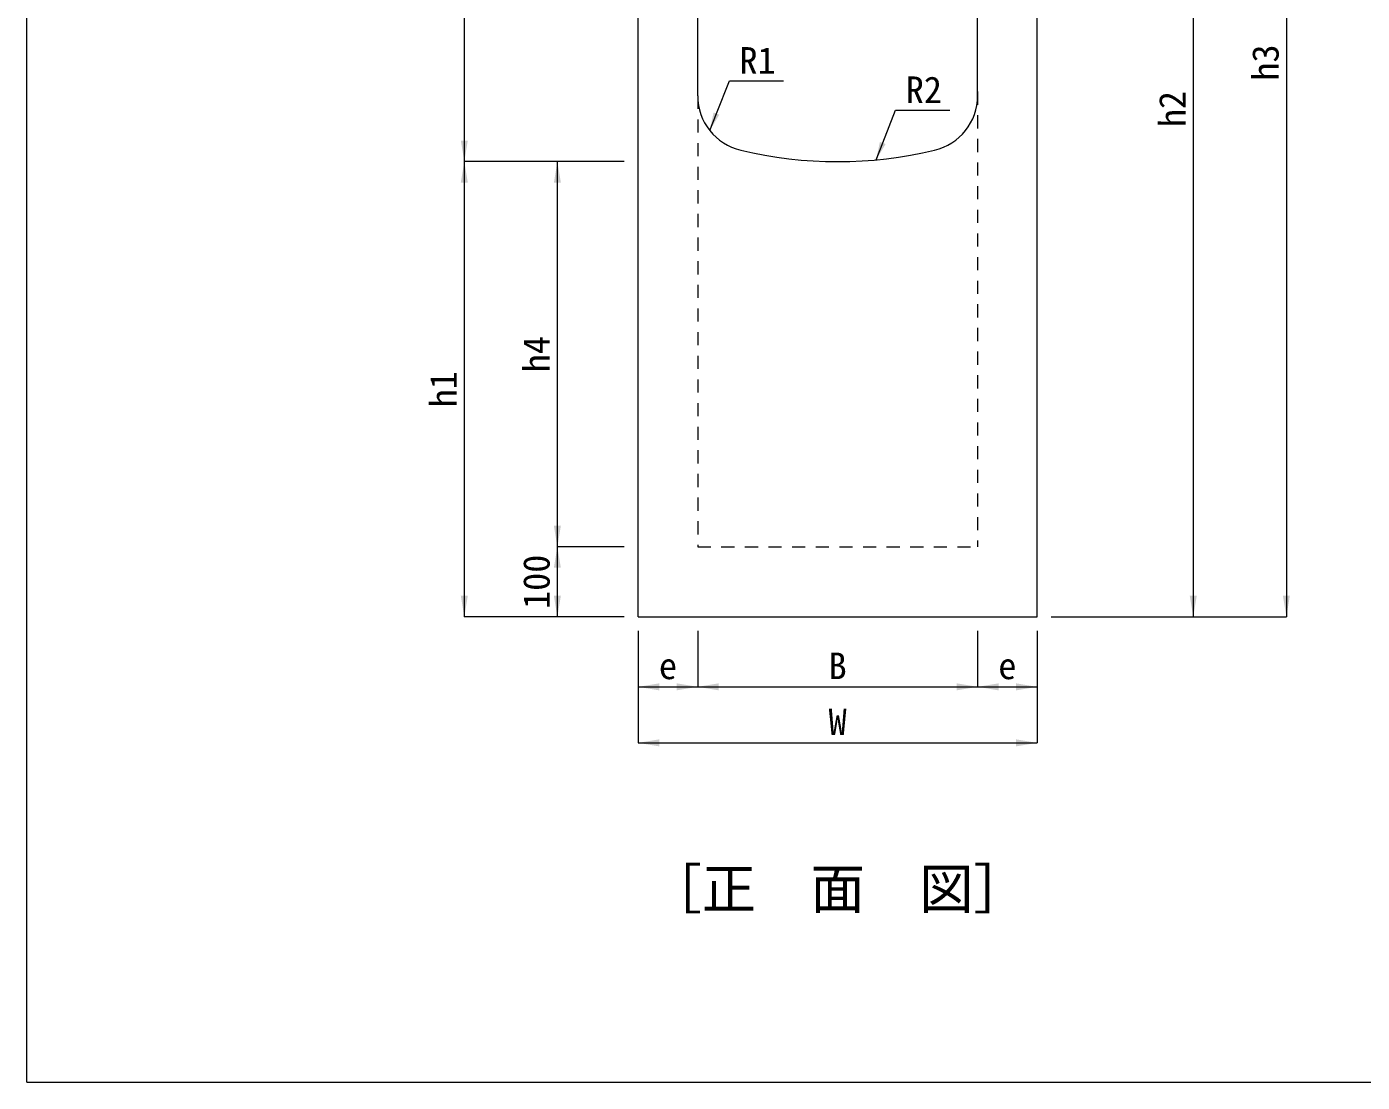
# Model space of a CAD drawing. Units: millimetres, scale not verified. Extents: x 50430 to 75195, y 75514 to 92741.
# Drawn here: x 65004 to 66912, y 77277 to 78784 of the extents above; entities that cross this region are included whole.
import ezdxf
from ezdxf.enums import TextEntityAlignment as Align

# ---------------------------------------------------------------- set-up
doc = ezdxf.new("R2010")
doc.units = ezdxf.units.MM
doc.header["$LTSCALE"] = 25
doc.linetypes.add('USER1', pattern=[1.35, 0.75, -0.6])
for name, color, linetype, lineweight in [('0_2', 7, 'Continuous', 5), ('寸法線', 7, 'Continuous', 9), ('本体', 2, 'Continuous', 9), ('枠', 5, 'Continuous', 5)]:
    doc.layers.add(name, color=color, linetype=linetype, lineweight=lineweight)
doc.styles.add('ＭＳ ゴシック', font='')
doc.styles.get('ＭＳ ゴシック').set_extended_font_data('MS Gothic')

# ---------------------------------------------------------------- blocks, each defined once
blk = doc.blocks.new('filled_arrow')
at = {"color": 0, "linetype": 'Continuous', "lineweight": -2}
blk.add_solid([(7.5, 1.25), (0, 0), (7.5, -1.25)], dxfattribs=at)

msp = doc.modelspace()

# ---------------------------------------------------------------- linework, layer by layer
at = {"layer": '寸法線'}
for p, q in [((66803.76, 79524.48), (66803.76, 77941.47)), ((65629.03, 79391.47), (65629.03, 78591.47)), ((66670.69, 79391.47), (66670.69, 77941.47)), ((65857.52, 78591.47), (65629.03, 78591.47)), ((65629.03, 78591.47), (65629.03, 77941.47)), ((65857.52, 78591.47), (65629.03, 78591.47)), ((65762.02, 78041.47), (65762.02, 78591.47)), ((65837.52, 78591.47), (65762.02, 78591.47)), ((65762.02, 77941.47), (65762.02, 78041.47)), ((65857.52, 78041.47), (65762.02, 78041.47)), ((65857.52, 78041.47), (65762.02, 78041.47)), ((65857.52, 77941.47), (65629.03, 77941.47)), ((65857.52, 77941.47), (65762.02, 77941.47)), ((66467.52, 77941.47), (66670.69, 77941.47)), ((66467.52, 77941.47), (66803.76, 77941.47)), ((65877.52, 77921.47), (65877.52, 77841.47)), ((65877.52, 77921.47), (65877.52, 77761.47)), ((65962.52, 77921.47), (65962.52, 77841.47)), ((65962.52, 77921.47), (65962.52, 77841.47)), ((66362.52, 77921.47), (66362.52, 77841.47)), ((66362.52, 77921.47), (66362.52, 77841.47)), ((66447.52, 77921.47), (66447.52, 77841.47)), ((66447.52, 77921.47), (66447.52, 77761.47)), ((65877.52, 77841.47), (65962.52, 77841.47)), ((65962.52, 77841.47), (66362.52, 77841.47)), ((66362.52, 77841.47), (66447.52, 77841.47)), ((65877.52, 77761.47), (66447.52, 77761.47))]:
    msp.add_line(p, q, dxfattribs=at)
for points in [[(65979.77, 78635.9), (65989.32, 78660.08), (66007.76, 78706.77), (66085.31, 78706.77)], [(66217.44, 78593.99), (66226.99, 78618.18), (66245.43, 78664.87), (66322.98, 78664.87)]]:
    msp.add_lwpolyline(points, dxfattribs=at)
at = {"layer": '本体', "lineweight": 20}
for p, q in [((65877.52, 77941.47), (65877.52, 79391.47)), ((65962.52, 78685.51), (65962.52, 79391.47)), ((66362.52, 78685.51), (66362.52, 79391.47)), ((66447.52, 77941.47), (66447.52, 79391.47)), ((65877.52, 77941.47), (66447.52, 77941.47))]:
    msp.add_line(p, q, dxfattribs=at)
at = {"layer": '本体', "linetype": 'USER1'}
for p, q in [((66362.52, 78691.48), (66362.52, 78041.47)), ((65962.52, 78685.51), (65962.52, 78041.47)), ((65962.52, 78041.47), (66362.52, 78041.47))]:
    msp.add_line(p, q, dxfattribs=at)
at = {"layer": '本体', "lineweight": 20}
for centre, radius, start, end in [((66042.52, 78685.51), 80, 180, 256.65766), ((66282.52, 78685.51), 80, 283.34233, 0), ((66162.53, 79191.47), 600, 256.65762, 283.34237)]:
    msp.add_arc(centre, radius, start, end, dxfattribs=at)
at = {"layer": '枠', "lineweight": 20}
for q in [(65003.72, 82791.08), (73003.72, 77276.8)]:
    msp.add_line((65003.72, 77276.8), q, dxfattribs=at)

# ---------------------------------------------------------------- block references
at = {"layer": '寸法線'}
for p, xscale, yscale, rotation in [((65979.77, 78635.9), 3.47, 3.47, 68.5), ((65629.03, 78591.47), 4, 4, 90), ((66217.44, 78593.99), 3.47, 3.47, 68.5), ((65629.03, 78591.47), 4, 4, 270), ((65762.02, 78591.47), 4, 4, 270), ((65762.02, 78041.47), 4, 4, 90), ((65762.02, 78041.47), 4, 4, 270), ((65629.03, 77941.47), 4, 4, 90), ((65762.02, 77941.47), 4, 4, 90), ((66670.69, 77941.47), 4, 4, 90), ((66803.76, 77941.47), 4, 4, 90), ((65962.52, 77841.47), 4, 4, 180), ((66362.52, 77841.47), 4, 4, 180), ((66447.52, 77841.47), 4, 4, 180), ((66447.52, 77761.47), 4, 4, 180)]:
    msp.add_blockref('filled_arrow', p, dxfattribs=dict(at, xscale=xscale, yscale=yscale, rotation=rotation))
at = {"layer": '寸法線', "xscale": 4, "yscale": 4}
for p in [(65877.52, 77841.47), (65962.52, 77841.47), (66362.52, 77841.47), (65877.52, 77761.47)]:
    msp.add_blockref('filled_arrow', p, dxfattribs=at)

# ---------------------------------------------------------------- texts
at = {"layer": '0_2', "style": 'ＭＳ ゴシック'}
for s, p in [('R1', (66048.04, 78736.01)), ('R2', (66285.71, 78694.11))]:
    msp.add_text(s, height=37.98, dxfattribs=at).set_placement(p, align=Align.MIDDLE_CENTER)
msp.add_text('［正\u3000面\u3000図］', height=56.96, dxfattribs=at).set_placement((66162.52, 77581.47), align=Align.TOP_CENTER)
at = {"layer": '寸法線', "style": 'ＭＳ ゴシック'}
for s, p in [('h3', (66773.76, 78732.98)), ('h2', (66640.69, 78666.47)), ('h4', (65732.02, 78316.47)), ('h1', (65599.03, 78266.47)), ('100', (65732.02, 77991.47))]:
    msp.add_text(s, height=37.98, rotation=90, dxfattribs=at).set_placement(p, align=Align.MIDDLE_CENTER)
for s, p in [('B', (66162.52, 77871.47)), ('e', (65920.02, 77871.47)), ('e', (66405.02, 77871.47)), ('W', (66162.52, 77791.47))]:
    msp.add_text(s, height=37.98, dxfattribs=at).set_placement(p, align=Align.MIDDLE_CENTER)

doc.saveas('drawing.dxf')
